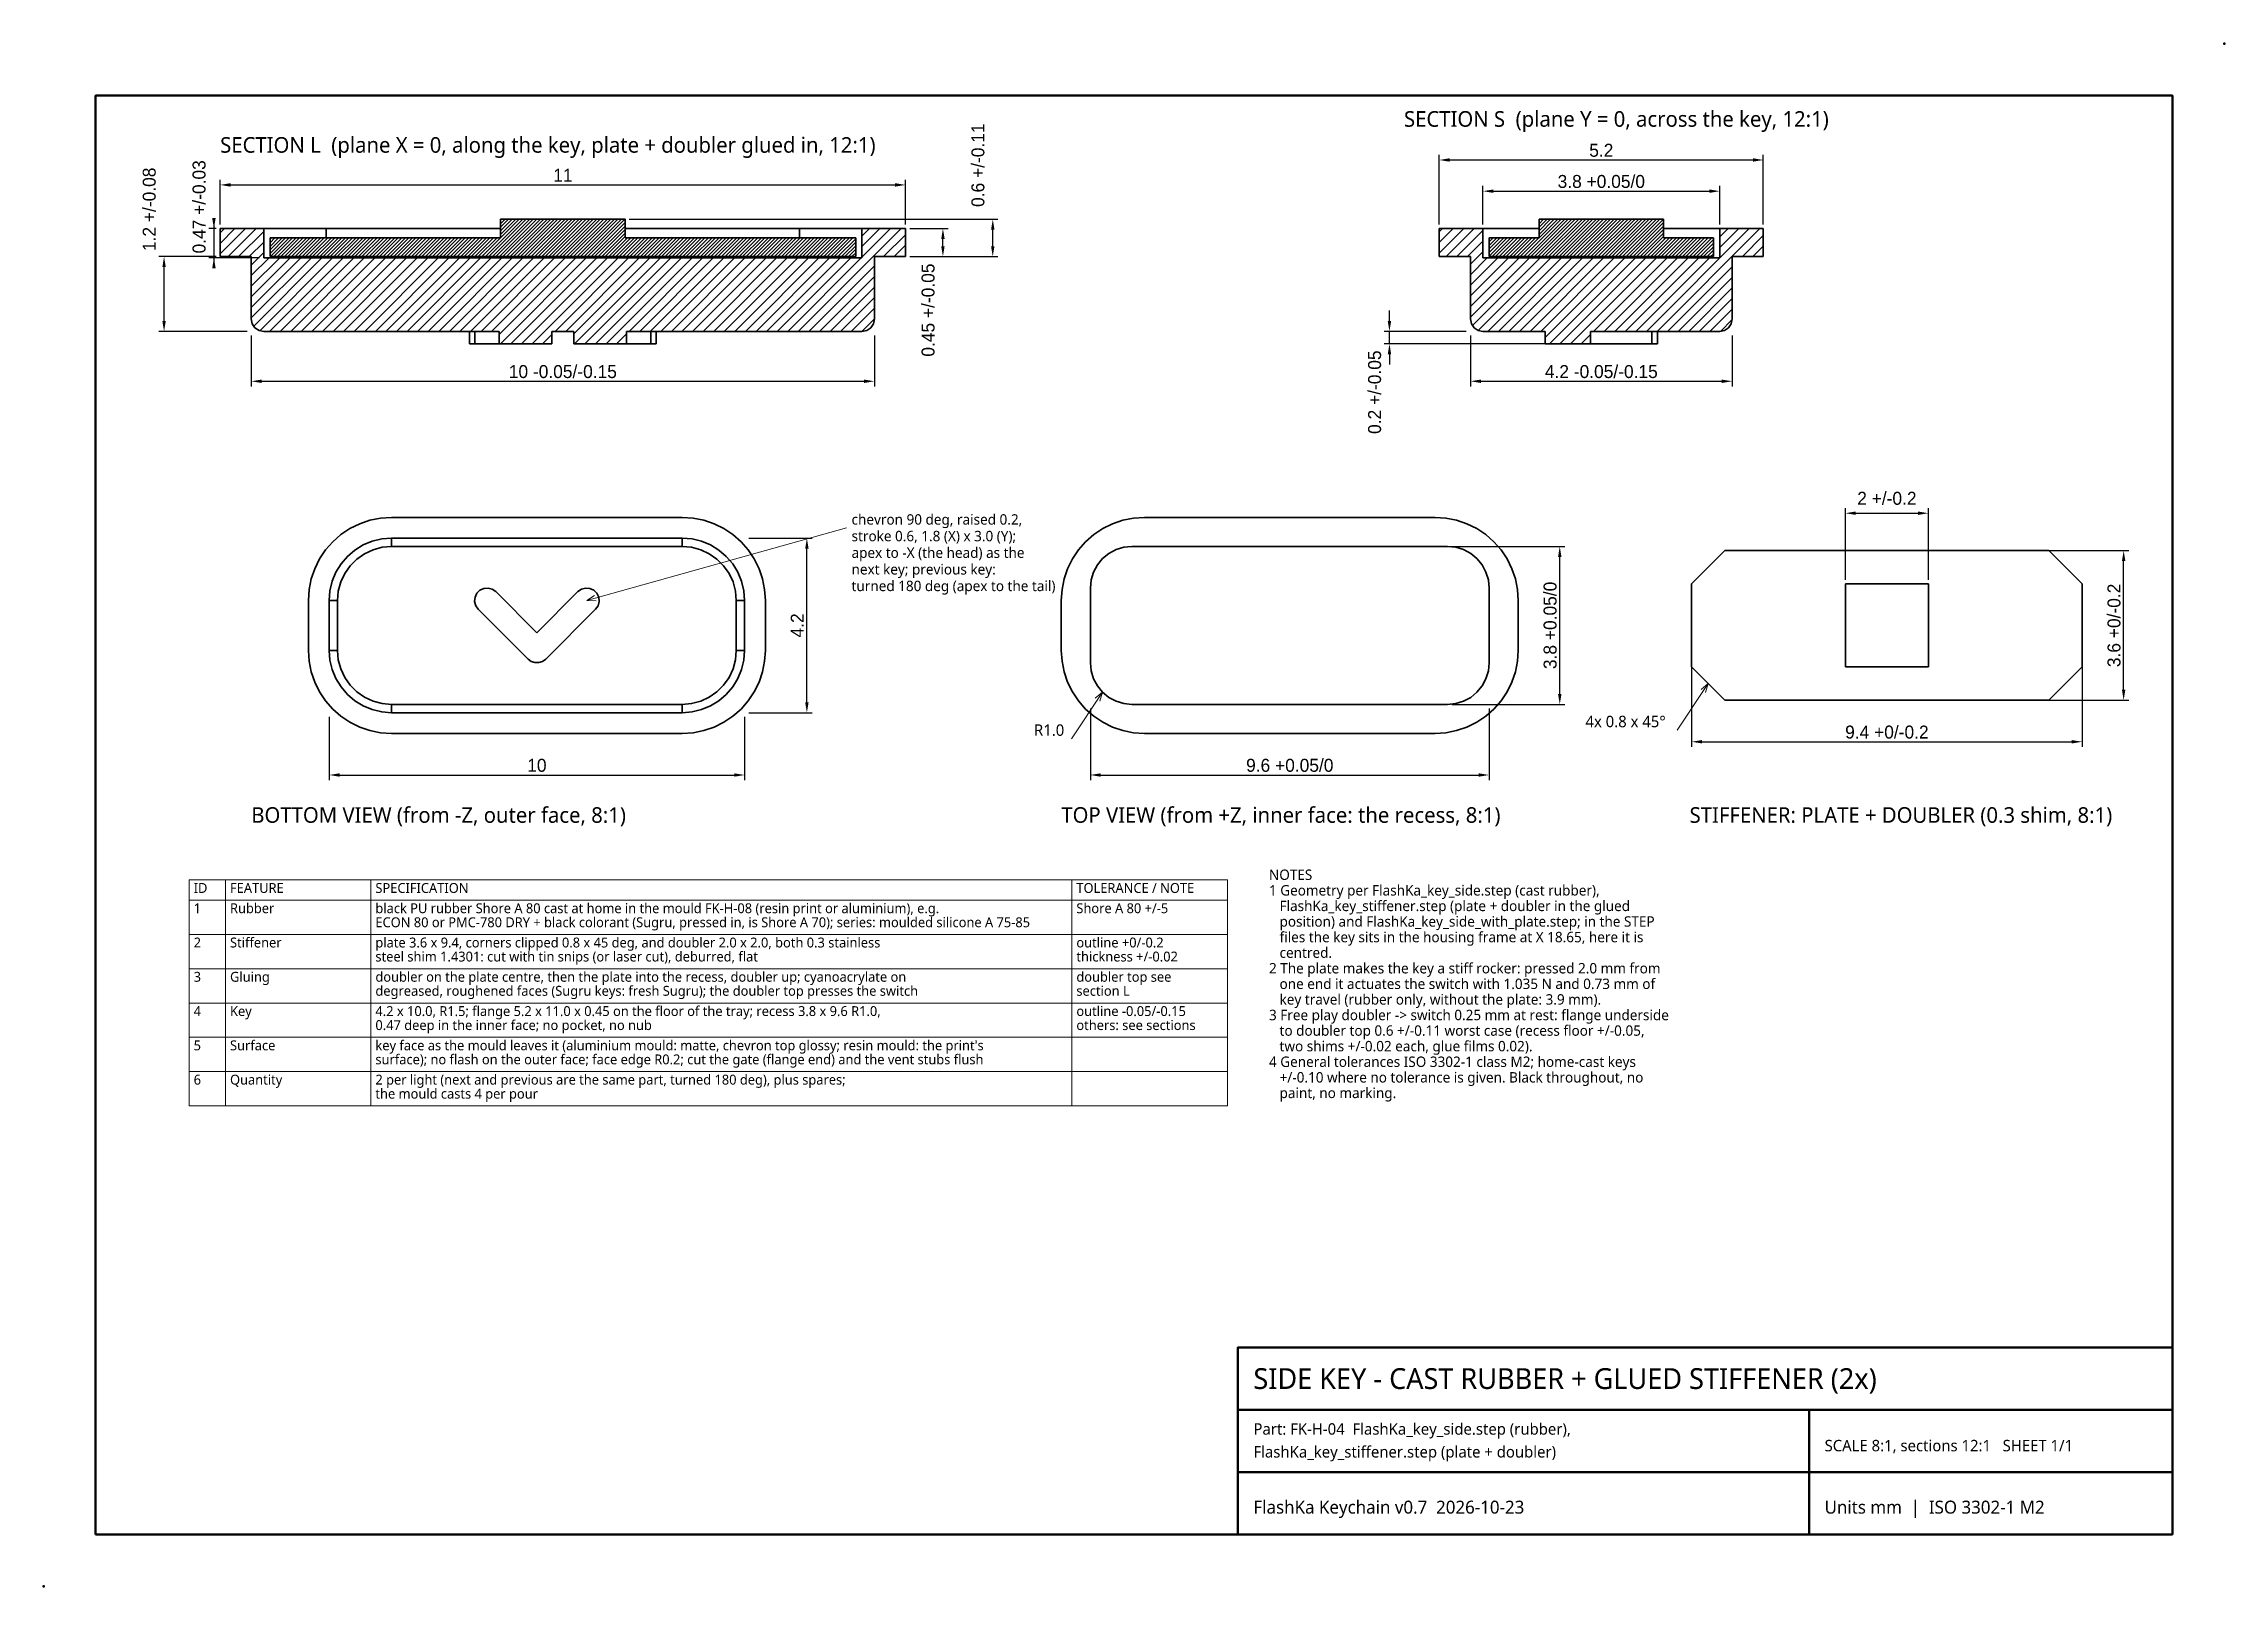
# Model space of a CAD drawing. Header units: millimetres. Extents: x 0 to 420, y 0 to 297.
import ezdxf

# ---------------------------------------------------------------- set-up
doc = ezdxf.new("R2010")
doc.units = ezdxf.units.MM
for name, color, linetype, lineweight in [('BORDER', 7, 'Continuous', 50), ('DIM', 5, 'Continuous', 13), ('HATCH', 8, 'Continuous', 9), ('TABLE', 7, 'Continuous', 18), ('TEXT', 7, 'Continuous', 18), ('VISIBLE', 7, 'Continuous', 35)]:
    doc.layers.add(name, color=color, linetype=linetype, lineweight=lineweight)
doc.styles.add('OpenSans', font='OpenSans-Regular.ttf')
doc.dimstyles.new('FK12', dxfattribs={"dimtxt": 2.5, "dimasz": 2, "dimexe": 1, "dimexo": 0.8, "dimgap": 0.6, "dimtad": 1, "dimdec": 3, "dimlfac": 0.083333, "dimdsep": 46, "dimcen": 2.5, "dimclrd": 5, "dimclre": 5, "dimclrt": 7, "dimazin": 3, "dimtfac": 1, "dimtmove": 0, "dimatfit": 3})
doc.dimstyles.new('FK8', dxfattribs={"dimtxt": 2.5, "dimasz": 2, "dimexe": 1, "dimexo": 0.8, "dimgap": 0.6, "dimtad": 1, "dimdec": 3, "dimlfac": 0.125, "dimdsep": 46, "dimcen": 2.5, "dimclrd": 5, "dimclre": 5, "dimclrt": 7, "dimazin": 3, "dimtfac": 1, "dimtmove": 0, "dimatfit": 3})

msp = doc.modelspace()

# ---------------------------------------------------------------- linework, layer by layer
at = {"layer": 'BORDER'}
for p, q in [((230, 34), (410, 34)), ((340, 10), (340, 34)), ((230, 22), (410, 22))]:
    msp.add_line(p, q, dxfattribs=at)
for points in [[(10, 10), (410, 10), (410, 287), (10, 287)], [(230, 10), (410, 10), (410, 46), (230, 46)]]:
    msp.add_lwpolyline(points, close=True, dxfattribs=at)
for p in [(420, 297), (0, 0)]:
    msp.add_point(p, dxfattribs=at)
at = {"layer": 'DIM'}
for p, q in [((104.6, 189.8), (154.6, 203.8)), ((104.6, 189.8), (106.1125, 190.7759)), ((104.6, 189.8), (106.3993, 189.7514)), ((320.6, 173.8), (314.6, 164.8)), ((320.6, 173.8), (319.2035, 172.6643)), ((320.6, 173.8), (320.0887, 172.0741)), ((203.9431, 172.1431), (197.9431, 163.1431)), ((203.9431, 172.1431), (202.5467, 171.0074)), ((203.9431, 172.1431), (203.4319, 170.4173))]:
    msp.add_line(p, q, dxfattribs=at)
at = {"layer": 'HATCH'}
for p, q in [((34, 256.5134), (38.8866, 261.4)), ((34, 258.5499), (36.8501, 261.4)), ((34, 260.5863), (34.8137, 261.4)), ((35.5231, 256), (40.9231, 261.4)), ((37.5595, 256), (42.4, 260.8405)), ((85.0771, 256), (92.2771, 263.2)), ((85.7559, 256), (92.9559, 263.2)), ((86.4348, 256), (93.6348, 263.2)), ((87.1136, 256), (94.3136, 263.2)), ((87.7924, 256), (94.9924, 263.2)), ((88, 259.6017), (91.5983, 263.2)), ((88, 260.2805), (90.9195, 263.2)), ((88, 260.9594), (90.2406, 263.2)), ((88, 261.6382), (89.5618, 263.2)), ((88, 262.317), (88.883, 263.2)), ((88, 262.9958), (88.2042, 263.2)), ((88.4712, 256), (95.6712, 263.2)), ((89.15, 256), (96.35, 263.2)), ((89.8289, 256), (97.0289, 263.2)), ((90.5077, 256), (97.7077, 263.2)), ((91.1865, 256), (98.3865, 263.2)), ((91.8653, 256), (99.0653, 263.2)), ((92.5442, 256), (99.7442, 263.2)), ((93.223, 256), (100.423, 263.2)), ((93.9018, 256), (101.1018, 263.2)), ((94.5806, 256), (101.7806, 263.2)), ((95.2594, 256), (102.4594, 263.2)), ((95.9383, 256), (103.1383, 263.2)), ((96.6171, 256), (103.8171, 263.2)), ((97.2959, 256), (104.4959, 263.2)), ((97.9747, 256), (105.1747, 263.2)), ((98.6536, 256), (105.8536, 263.2)), ((99.3324, 256), (106.5324, 263.2)), ((100.0112, 256), (107.2112, 263.2)), ((100.69, 256), (107.89, 263.2)), ((101.3688, 256), (108.5688, 263.2)), ((102.0477, 256), (109.2477, 263.2)), ((102.7265, 256), (109.9265, 263.2)), ((103.4053, 256), (110.6053, 263.2)), ((104.0841, 256), (111.2841, 263.2)), ((104.763, 256), (111.963, 263.2)), ((105.4418, 256), (112, 262.5582)), ((106.1206, 256), (112, 261.8794)), ((106.7994, 256), (112, 261.2006)), ((107.4782, 256), (112, 260.5218)), ((145.3476, 241.6), (165.1476, 261.4)), ((157.6, 255.8889), (163.1111, 261.4)), ((157.6, 257.9254), (161.0746, 261.4)), ((157.6, 259.9618), (159.0382, 261.4)), ((268.8, 256.6935), (273.5065, 261.4)), ((268.8, 258.7299), (271.4701, 261.4)), ((268.8, 260.7664), (269.4336, 261.4)), ((270.143, 256), (275.543, 261.4)), ((272.1795, 256), (277.2, 261.0205)), ((285.0771, 256), (292.2771, 263.2)), ((285.7559, 256), (292.9559, 263.2)), ((286.4348, 256), (293.6348, 263.2)), ((287.1136, 256), (294.3136, 263.2)), ((287.7924, 256), (294.9924, 263.2)), ((288, 259.6017), (291.5983, 263.2)), ((288, 260.2805), (290.9195, 263.2)), ((288, 260.9594), (290.2406, 263.2)), ((288, 261.6382), (289.5618, 263.2)), ((288, 262.317), (288.883, 263.2)), ((288, 262.9958), (288.2042, 263.2)), ((288.4712, 256), (295.6712, 263.2)), ((289.15, 256), (296.35, 263.2)), ((289.8289, 256), (297.0289, 263.2)), ((290.5077, 256), (297.7077, 263.2)), ((291.1865, 256), (298.3865, 263.2)), ((291.8653, 256), (299.0653, 263.2)), ((292.5442, 256), (299.7442, 263.2)), ((293.223, 256), (300.423, 263.2)), ((293.9018, 256), (301.1018, 263.2)), ((294.5806, 256), (301.7806, 263.2)), ((295.2594, 256), (302.4594, 263.2)), ((295.9383, 256), (303.1383, 263.2)), ((296.6171, 256), (303.8171, 263.2)), ((297.2959, 256), (304.4959, 263.2)), ((297.9747, 256), (305.1747, 263.2)), ((298.6536, 256), (305.8536, 263.2)), ((299.3324, 256), (306.5324, 263.2)), ((300.0112, 256), (307.2112, 263.2)), ((300.69, 256), (307.89, 263.2)), ((301.3688, 256), (308.5688, 263.2)), ((302.0477, 256), (309.2477, 263.2)), ((302.7265, 256), (309.9265, 263.2)), ((303.4053, 256), (310.6053, 263.2)), ((304.0841, 256), (311.2841, 263.2)), ((304.763, 256), (311.963, 263.2)), ((305.4418, 256), (312, 262.5582)), ((306.1206, 256), (312, 261.8794)), ((306.7994, 256), (312, 261.2006)), ((307.4782, 256), (312, 260.5218)), ((308.6912, 241.6), (328.4912, 261.4)), ((310.7276, 241.6), (330.5276, 261.4)), ((322.8, 257.7453), (326.4547, 261.4)), ((322.8, 259.7818), (324.4182, 261.4)), ((39.596, 256), (42.4, 258.804)), ((40, 254.3675), (42.4, 256.7675)), ((43.6, 256.6099), (46.5901, 259.6)), ((43.6, 257.2887), (45.9113, 259.6)), ((43.6, 257.9675), (45.2325, 259.6)), ((43.6, 258.6464), (44.5536, 259.6)), ((43.6, 259.3252), (43.8748, 259.6)), ((43.6689, 256), (47.2689, 259.6)), ((44.3478, 256), (47.9478, 259.6)), ((45.0266, 256), (48.6266, 259.6)), ((45.7054, 256), (49.3054, 259.6)), ((46.3842, 256), (49.9842, 259.6)), ((47.063, 256), (50.663, 259.6)), ((47.7419, 256), (51.3419, 259.6)), ((48.4207, 256), (52.0207, 259.6)), ((49.0995, 256), (52.6995, 259.6)), ((49.7783, 256), (53.3783, 259.6)), ((50.4572, 256), (54.0572, 259.6)), ((51.136, 256), (54.736, 259.6)), ((51.8148, 256), (55.4148, 259.6)), ((52.4936, 256), (56.0936, 259.6)), ((53.1724, 256), (56.7724, 259.6)), ((53.8513, 256), (57.4513, 259.6)), ((54.5301, 256), (58.1301, 259.6)), ((55.2089, 256), (58.8089, 259.6)), ((55.8877, 256), (59.4877, 259.6)), ((56.5666, 256), (60.1666, 259.6)), ((57.2454, 256), (60.8454, 259.6)), ((57.9242, 256), (61.5242, 259.6)), ((58.603, 256), (62.203, 259.6)), ((59.2819, 256), (62.8819, 259.6)), ((59.9607, 256), (63.5607, 259.6)), ((60.6395, 256), (64.2395, 259.6)), ((61.3183, 256), (64.9183, 259.6)), ((61.9971, 256), (65.5971, 259.6)), ((62.676, 256), (66.276, 259.6)), ((63.3548, 256), (66.9548, 259.6)), ((64.0336, 256), (67.6336, 259.6)), ((64.7124, 256), (68.3124, 259.6)), ((65.3913, 256), (68.9913, 259.6)), ((66.0701, 256), (69.6701, 259.6)), ((66.7489, 256), (70.3489, 259.6)), ((67.4277, 256), (71.0277, 259.6)), ((68.1065, 256), (71.7065, 259.6)), ((68.7854, 256), (72.3854, 259.6)), ((69.4642, 256), (73.0642, 259.6)), ((70.143, 256), (73.743, 259.6)), ((70.8218, 256), (74.4218, 259.6)), ((71.5007, 256), (75.1007, 259.6)), ((72.1795, 256), (75.7795, 259.6)), ((72.8583, 256), (76.4583, 259.6)), ((73.5371, 256), (77.1371, 259.6)), ((74.2159, 256), (77.8159, 259.6)), ((74.8948, 256), (78.4948, 259.6)), ((75.5736, 256), (79.1736, 259.6)), ((76.2524, 256), (79.8524, 259.6)), ((76.9312, 256), (80.5312, 259.6)), ((77.6101, 256), (81.2101, 259.6)), ((78.2889, 256), (81.8889, 259.6)), ((78.9677, 256), (82.5677, 259.6)), ((79.6465, 256), (83.2465, 259.6)), ((80.3253, 256), (83.9253, 259.6)), ((81.0042, 256), (84.6042, 259.6)), ((81.683, 256), (85.283, 259.6)), ((82.3618, 256), (85.9618, 259.6)), ((83.0406, 256), (86.6406, 259.6)), ((83.7195, 256), (87.3195, 259.6)), ((84.3983, 256), (87.9983, 259.6)), ((108.1571, 256), (112, 259.8429)), ((108.8359, 256), (112.4359, 259.6)), ((109.5147, 256), (113.1147, 259.6)), ((110.1935, 256), (113.7935, 259.6)), ((110.8724, 256), (114.4724, 259.6)), ((111.5512, 256), (115.1512, 259.6)), ((112.23, 256), (115.83, 259.6)), ((112.9088, 256), (116.5088, 259.6)), ((113.5877, 256), (117.1877, 259.6)), ((114.2665, 256), (117.8665, 259.6)), ((114.9453, 256), (118.5453, 259.6)), ((115.6241, 256), (119.2241, 259.6)), ((116.3029, 256), (119.9029, 259.6)), ((116.9818, 256), (120.5818, 259.6)), ((117.6606, 256), (121.2606, 259.6)), ((118.3394, 256), (121.9394, 259.6)), ((119.0182, 256), (122.6182, 259.6)), ((119.6971, 256), (123.2971, 259.6)), ((120.3759, 256), (123.9759, 259.6)), ((121.0547, 256), (124.6547, 259.6)), ((121.7335, 256), (125.3335, 259.6)), ((122.4123, 256), (126.0123, 259.6)), ((123.0912, 256), (126.6912, 259.6)), ((123.77, 256), (127.37, 259.6)), ((124.4488, 256), (128.0488, 259.6)), ((125.1276, 256), (128.7276, 259.6)), ((125.8065, 256), (129.4065, 259.6)), ((126.4853, 256), (130.0853, 259.6)), ((127.1641, 256), (130.7641, 259.6)), ((127.8429, 256), (131.4429, 259.6)), ((128.5217, 256), (132.1217, 259.6)), ((129.2006, 256), (132.8006, 259.6)), ((129.8794, 256), (133.4794, 259.6)), ((130.5582, 256), (134.1582, 259.6)), ((131.237, 256), (134.837, 259.6)), ((131.9159, 256), (135.5159, 259.6)), ((132.5947, 256), (136.1947, 259.6)), ((133.2735, 256), (136.8735, 259.6)), ((133.9523, 256), (137.5523, 259.6)), ((134.6311, 256), (138.2311, 259.6)), ((135.31, 256), (138.91, 259.6)), ((135.9888, 256), (139.5888, 259.6)), ((136.6676, 256), (140.2676, 259.6)), ((137.3464, 256), (140.9464, 259.6)), ((138.0253, 256), (141.6253, 259.6)), ((138.7041, 256), (142.3041, 259.6)), ((139.3829, 256), (142.9829, 259.6)), ((140.0617, 256), (143.6617, 259.6)), ((140.7406, 256), (144.3406, 259.6)), ((141.4194, 256), (145.0194, 259.6)), ((142.0982, 256), (145.6982, 259.6)), ((142.777, 256), (146.377, 259.6)), ((143.4558, 256), (147.0558, 259.6)), ((144.1347, 256), (147.7347, 259.6)), ((144.8135, 256), (148.4135, 259.6)), ((145.4923, 256), (149.0923, 259.6)), ((146.1711, 256), (149.7711, 259.6)), ((146.85, 256), (150.45, 259.6)), ((147.5288, 256), (151.1288, 259.6)), ((148.2076, 256), (151.8076, 259.6)), ((148.8864, 256), (152.4864, 259.6)), ((149.5652, 256), (153.1652, 259.6)), ((150.2441, 256), (153.8441, 259.6)), ((150.9229, 256), (154.5229, 259.6)), ((151.6017, 256), (155.2017, 259.6)), ((152.2805, 256), (155.8805, 259.6)), ((152.9594, 256), (156.4, 259.4406)), ((153.6382, 256), (156.4, 258.7618)), ((154.317, 256), (156.4, 258.083)), ((154.9958, 256), (156.4, 257.4042)), ((155.6746, 256), (156.4, 256.7254)), ((161.7841, 256), (166, 260.2159)), ((163.8205, 256), (166, 258.1795)), ((274.2159, 256), (277.2, 258.9841)), ((274.8, 254.5476), (277.2, 256.9476)), ((278.4, 256.1111), (281.8889, 259.6)), ((278.4, 256.7899), (281.2101, 259.6)), ((278.4, 257.4688), (280.5312, 259.6)), ((278.4, 258.1476), (279.8524, 259.6)), ((278.4, 258.8264), (279.1736, 259.6)), ((278.4, 259.5052), (278.4948, 259.6)), ((278.9677, 256), (282.5677, 259.6)), ((279.6465, 256), (283.2465, 259.6)), ((280.3253, 256), (283.9253, 259.6)), ((281.0042, 256), (284.6042, 259.6)), ((281.683, 256), (285.283, 259.6)), ((282.3618, 256), (285.9618, 259.6)), ((283.0406, 256), (286.6406, 259.6)), ((283.7195, 256), (287.3195, 259.6)), ((284.3983, 256), (287.9983, 259.6)), ((308.1571, 256), (312, 259.8429)), ((308.8359, 256), (312.4359, 259.6)), ((309.5147, 256), (313.1147, 259.6)), ((310.1935, 256), (313.7935, 259.6)), ((310.8724, 256), (314.4724, 259.6)), ((311.5512, 256), (315.1512, 259.6)), ((312.23, 256), (315.83, 259.6)), ((312.9088, 256), (316.5088, 259.6)), ((313.5877, 256), (317.1877, 259.6)), ((314.2665, 256), (317.8665, 259.6)), ((314.9453, 256), (318.5453, 259.6)), ((315.6241, 256), (319.2241, 259.6)), ((316.3029, 256), (319.9029, 259.6)), ((316.9818, 256), (320.5818, 259.6)), ((317.6606, 256), (321.2606, 259.6)), ((318.3394, 256), (321.6, 259.2606)), ((319.0182, 256), (321.6, 258.5818)), ((319.6971, 256), (321.6, 257.9029)), ((320.3759, 256), (321.6, 257.2241)), ((321.0547, 256), (321.6, 256.5453)), ((327.1641, 256), (331.2, 260.0359)), ((329.2006, 256), (331.2, 257.9994)), ((40, 244.1852), (51.5748, 255.76)), ((40, 246.2217), (49.5383, 255.76)), ((40, 248.2581), (47.5019, 255.76)), ((40, 250.2946), (45.4654, 255.76)), ((40, 252.3311), (43.4289, 255.76)), ((40.4864, 242.6351), (53.6113, 255.76)), ((41.6805, 241.7928), (55.6477, 255.76)), ((43.5242, 241.6), (57.6842, 255.76)), ((45.5607, 241.6), (59.7207, 255.76)), ((47.5971, 241.6), (61.7571, 255.76)), ((49.6336, 241.6), (63.7936, 255.76)), ((51.6701, 241.6), (65.8301, 255.76)), ((53.7065, 241.6), (67.8665, 255.76)), ((55.743, 241.6), (69.903, 255.76)), ((57.7795, 241.6), (71.9395, 255.76)), ((59.8159, 241.6), (73.9759, 255.76)), ((61.8524, 241.6), (76.0124, 255.76)), ((63.8889, 241.6), (78.0489, 255.76)), ((65.9253, 241.6), (80.0853, 255.76)), ((67.9618, 241.6), (82.1218, 255.76)), ((69.9983, 241.6), (84.1583, 255.76)), ((72.0348, 241.6), (86.1948, 255.76)), ((74.0712, 241.6), (88.2312, 255.76)), ((76.1077, 241.6), (90.2677, 255.76)), ((78.1442, 241.6), (92.3042, 255.76)), ((80.1806, 241.6), (94.3406, 255.76)), ((82.2171, 241.6), (96.3771, 255.76)), ((84.2536, 241.6), (98.4136, 255.76)), ((86.29, 241.6), (100.45, 255.76)), ((87.7088, 240.9823), (102.4865, 255.76)), ((87.963, 239.2), (104.523, 255.76)), ((89.9994, 239.2), (106.5594, 255.76)), ((92.0359, 239.2), (108.5959, 255.76)), ((94.0724, 239.2), (110.6324, 255.76)), ((98.5088, 241.6), (112.6688, 255.76)), ((100.5453, 241.6), (114.7053, 255.76)), ((102.1088, 241.1271), (116.7418, 255.76)), ((102.2182, 239.2), (118.7782, 255.76)), ((104.2547, 239.2), (120.8147, 255.76)), ((106.2912, 239.2), (122.8512, 255.76)), ((108.3276, 239.2), (124.8876, 255.76)), ((112.7641, 241.6), (126.9241, 255.76)), ((114.8006, 241.6), (128.9606, 255.76)), ((116.837, 241.6), (130.997, 255.76)), ((118.8735, 241.6), (133.0335, 255.76)), ((120.91, 241.6), (135.07, 255.76)), ((122.9464, 241.6), (137.1064, 255.76)), ((124.9829, 241.6), (139.1429, 255.76)), ((127.0194, 241.6), (141.1794, 255.76)), ((129.0558, 241.6), (143.2158, 255.76)), ((131.0923, 241.6), (145.2523, 255.76)), ((133.1288, 241.6), (147.2888, 255.76)), ((135.1652, 241.6), (149.3252, 255.76)), ((137.2017, 241.6), (151.3617, 255.76)), ((139.2382, 241.6), (153.3982, 255.76)), ((141.2746, 241.6), (155.4346, 255.76)), ((143.3111, 241.6), (157.4711, 255.76)), ((147.3841, 241.6), (160, 254.2159)), ((149.4205, 241.6), (160, 252.1795)), ((156.3535, 256), (156.4, 256.0465)), ((165.857, 256), (166, 256.143)), ((274.8, 244.3652), (286.1948, 255.76)), ((274.8, 246.4017), (284.1583, 255.76)), ((274.8, 248.4382), (282.1218, 255.76)), ((274.8, 250.4747), (280.0853, 255.76)), ((274.8, 252.5111), (278.0489, 255.76)), ((275.1964, 242.7252), (288.2312, 255.76)), ((276.3385, 241.8308), (290.2677, 255.76)), ((278.1442, 241.6), (292.3042, 255.76)), ((280.1806, 241.6), (294.3406, 255.76)), ((282.2171, 241.6), (296.3771, 255.76)), ((284.2536, 241.6), (298.4136, 255.76)), ((286.29, 241.6), (300.45, 255.76)), ((288.3265, 241.6), (302.4865, 255.76)), ((289.2, 240.437), (304.523, 255.76)), ((289.9994, 239.2), (306.5594, 255.76)), ((292.0359, 239.2), (308.5959, 255.76)), ((294.0724, 239.2), (310.6324, 255.76)), ((298.5088, 241.6), (312.6688, 255.76)), ((300.5453, 241.6), (314.7053, 255.76)), ((302.5818, 241.6), (316.7418, 255.76)), ((304.6182, 241.6), (318.7782, 255.76)), ((306.6547, 241.6), (320.8147, 255.76)), ((312.7641, 241.6), (325.2, 254.0359)), ((151.457, 241.6), (160, 250.143)), ((153.4935, 241.6), (160, 248.1065)), ((314.8006, 241.6), (325.2, 251.9994)), ((316.837, 241.6), (325.2, 249.963)), ((318.8735, 241.6), (325.2, 247.9265)), ((155.5299, 241.6), (160, 246.0701)), ((157.5664, 241.6), (160, 244.0336)), ((320.91, 241.6), (325.2, 245.89)), ((323, 241.6536), (325.1464, 243.8)), ((96.1088, 239.2), (97.8912, 240.9823)), ((110.3641, 239.2), (112.2912, 241.1271)), ((296.1088, 239.2), (297.8912, 240.9823))]:
    msp.add_line(p, q, dxfattribs=at)
at = {"layer": 'TABLE'}
for p, q in [((28, 136), (228, 136)), ((28, 136), (28, 92.5)), ((35, 136), (35, 92.5)), ((63, 136), (63, 92.5)), ((198, 136), (198, 92.5)), ((228, 136), (228, 92.5)), ((28, 132.1), (228, 132.1)), ((28, 125.5), (228, 125.5)), ((28, 118.9), (228, 118.9)), ((28, 112.3), (228, 112.3)), ((28, 105.7), (228, 105.7)), ((28, 99.1), (228, 99.1)), ((28, 92.5), (228, 92.5))]:
    msp.add_line(p, q, dxfattribs=at)
at = {"layer": 'VISIBLE'}
for points in [[(42.4, 261.4), (34, 261.4)], [(34, 261.4), (34, 256)], [(42.4, 261.4), (42.4, 255.76)], [(54.4, 261.4), (53.0564, 261.4), (51.7297, 261.4), (50.4367, 261.4), (49.1934, 261.4), (48.0156, 261.4), (46.9181, 261.4), (45.9147, 261.4), (45.018, 261.4), (44.2393, 261.4), (43.5884, 261.4), (43.0734, 261.4), (42.7009, 261.4), (42.4755, 261.4), (42.4, 261.4)], [(88, 261.4), (54.4, 261.4)], [(54.4, 259.6), (54.4, 261.4)], [(112, 263.2), (88, 263.2)], [(88, 263.2), (88, 259.6)], [(112, 263.2), (88, 263.2)], [(88, 263.2), (88, 259.6)], [(112, 263.2), (112, 259.6)], [(112, 263.2), (112, 259.6)], [(145.6, 261.4), (112, 261.4)], [(157.6, 261.4), (157.5245, 261.4), (157.2991, 261.4), (156.9266, 261.4), (156.4116, 261.4), (155.7607, 261.4), (154.982, 261.4), (154.0853, 261.4), (153.0819, 261.4), (151.9844, 261.4), (150.8066, 261.4), (149.5633, 261.4), (148.2703, 261.4), (146.9436, 261.4), (145.6, 261.4)], [(145.6, 259.6), (145.6, 261.4)], [(166, 261.4), (157.6, 261.4)], [(157.6, 261.4), (157.6, 255.76)], [(166, 261.4), (166, 256)], [(277.2, 261.4), (268.8, 261.4)], [(268.8, 256), (268.8, 261.4)], [(277.2, 255.76), (277.2, 261.4)], [(288, 261.4), (286.7547, 261.4), (285.5364, 261.4), (284.3584, 261.4), (283.2338, 261.4), (282.175, 261.4), (281.1937, 261.4), (280.3006, 261.4), (279.5056, 261.4), (278.8175, 261.4), (278.2438, 261.4), (277.7909, 261.4), (277.4639, 261.4), (277.2661, 261.4), (277.2, 261.4)], [(312, 263.2), (288, 263.2)], [(288, 259.6), (288, 263.2)], [(312, 263.2), (288, 263.2)], [(288, 259.6), (288, 263.2)], [(312, 259.6), (312, 263.2)], [(312, 259.6), (312, 263.2)], [(322.8, 261.4), (322.7339, 261.4), (322.5361, 261.4), (322.2091, 261.4), (321.7562, 261.4), (321.1825, 261.4), (320.4944, 261.4), (319.6994, 261.4), (318.8063, 261.4), (317.825, 261.4), (316.7662, 261.4), (315.6416, 261.4), (314.4636, 261.4), (313.2453, 261.4), (312, 261.4)], [(331.2, 261.4), (322.8, 261.4)], [(322.8, 255.76), (322.8, 261.4)], [(331.2, 256), (331.2, 261.4)], [(88, 259.6), (43.6, 259.6)], [(43.6, 256), (43.6, 259.6)], [(88, 259.6), (43.6, 259.6)], [(43.6, 256), (43.6, 259.6)], [(156.4, 259.6), (112, 259.6)], [(156.4, 259.6), (112, 259.6)], [(156.4, 259.6), (156.4, 256)], [(156.4, 259.6), (156.4, 256)], [(278.4, 256), (278.4, 259.6)], [(288, 259.6), (278.4, 259.6)], [(278.4, 256), (278.4, 259.6)], [(288, 259.6), (278.4, 259.6)], [(321.6, 259.6), (312, 259.6)], [(321.6, 259.6), (312, 259.6)], [(321.6, 259.6), (321.6, 256)], [(321.6, 259.6), (321.6, 256)], [(40, 256), (34, 256)], [(40, 256), (39.2048, 256), (38.4598, 256), (37.7667, 256), (37.1276, 256), (36.5441, 256), (36.0178, 256), (35.5501, 256), (35.1421, 256), (34.7951, 256), (34.5099, 256), (34.2872, 256), (34.1278, 256), (34.032, 256), (34, 256)], [(40, 256), (40, 244)], [(157.6, 255.76), (42.4, 255.76)], [(156.4, 256), (43.6, 256)], [(156.4, 256), (43.6, 256)], [(54.4, 255.76), (54.4, 256)], [(145.6, 255.76), (145.6, 256)], [(166, 256), (160, 256)], [(160, 256), (160.7952, 256), (161.5402, 256), (162.2333, 256), (162.8724, 256), (163.4559, 256), (163.9822, 256), (164.4499, 256), (164.8579, 256), (165.2049, 256), (165.4901, 256), (165.7128, 256), (165.8722, 256), (165.968, 256), (166, 256)], [(160, 256), (160, 244)], [(274.8, 256), (268.8, 256)], [(268.8, 256), (268.832, 256), (268.9278, 256), (269.0872, 256), (269.3099, 256), (269.5951, 256), (269.9421, 256), (270.3501, 256), (270.8178, 256), (271.3441, 256), (271.9276, 256), (272.5667, 256), (273.2598, 256), (274.0048, 256), (274.8, 256)], [(274.8, 244), (274.8, 256)], [(322.8, 255.76), (277.2, 255.76)], [(321.6, 256), (278.4, 256)], [(321.6, 256), (278.4, 256)], [(289.2, 255.76), (289.2, 256)], [(310.8, 255.76), (310.8, 256)], [(325.2, 244), (325.2, 256)], [(331.2, 256), (325.2, 256)], [(331.2, 256), (331.168, 256), (331.0722, 256), (330.9128, 256), (330.6901, 256), (330.4049, 256), (330.0579, 256), (329.6499, 256), (329.1822, 256), (328.6559, 256), (328.0724, 256), (327.4333, 256), (326.7402, 256), (325.9952, 256), (325.2, 256)], [(42.4, 241.6), (41.4816, 241.7827), (40.7029, 242.3029), (40.1827, 243.0816), (40, 244)], [(157.6, 241.6), (158.5184, 241.7827), (159.2971, 242.3029), (159.8173, 243.0816), (160, 244)], [(277.2, 241.6), (276.2816, 241.7827), (275.5029, 242.3029), (274.9827, 243.0816), (274.8, 244)], [(322.8, 241.6), (323.7184, 241.7827), (324.4971, 242.3029), (325.0173, 243.0816), (325.2, 244)], [(87.7088, 241.6), (42.4, 241.6)], [(58, 241.6), (82, 241.6)], [(82, 241.6), (82, 239.2)], [(83.0544, 239.2), (83.0544, 241.6)], [(87.7088, 241.6), (87.7088, 239.2)], [(97.8912, 241.6), (97.8912, 239.2)], [(102.1088, 241.6), (97.8912, 241.6)], [(97.8912, 241.6), (102.1088, 241.6)], [(102.1088, 239.2), (102.1088, 241.6)], [(112.2912, 239.2), (112.2912, 241.6)], [(157.6, 241.6), (112.2912, 241.6)], [(116.9456, 239.2), (116.9456, 241.6)], [(118, 241.6), (142, 241.6)], [(118, 241.6), (118, 239.2)], [(289.2, 241.6), (277.2, 241.6)], [(277.2, 241.6), (277.2712, 241.6), (277.4841, 241.6), (277.8368, 241.6), (278.326, 241.6), (278.9473, 241.6), (279.695, 241.6), (280.5624, 241.6), (281.5414, 241.6), (282.6231, 241.6), (283.7977, 241.6), (285.0545, 241.6), (286.382, 241.6), (287.768, 241.6), (289.2, 241.6)], [(289.2, 241.6), (289.2, 239.2)], [(297.8912, 239.2), (297.8912, 241.6)], [(322.8, 241.6), (297.8912, 241.6)], [(309.7456, 239.2), (309.7456, 241.6)], [(310.8, 241.6), (310.8, 239.2)], [(83.0544, 239.2), (82.9157, 239.2), (82.7854, 239.2), (82.664, 239.2), (82.5518, 239.2), (82.4492, 239.2), (82.3565, 239.2), (82.274, 239.2), (82.202, 239.2), (82.1407, 239.2), (82.0903, 239.2), (82.0509, 239.2), (82.0226, 239.2), (82.0057, 239.2), (82, 239.2)], [(87.7088, 239.2), (83.0544, 239.2)], [(97.8912, 239.2), (87.7088, 239.2)], [(112.2912, 239.2), (102.1088, 239.2)], [(116.9456, 239.2), (112.2912, 239.2)], [(118, 239.2), (117.9943, 239.2), (117.9774, 239.2), (117.9491, 239.2), (117.9097, 239.2), (117.8593, 239.2), (117.798, 239.2), (117.726, 239.2), (117.6435, 239.2), (117.5508, 239.2), (117.4482, 239.2), (117.336, 239.2), (117.2146, 239.2), (117.0843, 239.2), (116.9456, 239.2)], [(297.8912, 239.2), (289.2, 239.2)], [(297.8912, 239.2), (309.7456, 239.2)], [(310.8, 239.2), (310.7943, 239.2), (310.7774, 239.2), (310.7491, 239.2), (310.7097, 239.2), (310.6593, 239.2), (310.598, 239.2), (310.526, 239.2), (310.4435, 239.2), (310.3508, 239.2), (310.2482, 239.2), (310.136, 239.2), (310.0146, 239.2), (309.8843, 239.2), (309.7456, 239.2)], [(67, 205.8), (64.9116, 205.6631), (62.8589, 205.2548), (60.8771, 204.5821), (59, 203.6564), (57.2598, 202.4937), (55.6863, 201.1137), (54.3063, 199.5402), (53.1436, 197.8), (52.2179, 195.9229), (51.5452, 193.9411), (51.1369, 191.8884), (51, 189.8)], [(67, 205.8), (123, 205.8)], [(123, 205.8), (125.0884, 205.6631), (127.1411, 205.2548), (129.1229, 204.5821), (131, 203.6564), (132.7402, 202.4937), (134.3137, 201.1137), (135.6937, 199.5402), (136.8564, 197.8), (137.7821, 195.9229), (138.4548, 193.9411), (138.8631, 191.8884), (139, 189.8)], [(212, 205.8), (209.9116, 205.6631), (207.8589, 205.2548), (205.8771, 204.5821), (204, 203.6564), (202.2598, 202.4937), (200.6863, 201.1137), (199.3063, 199.5402), (198.1436, 197.8), (197.2179, 195.9229), (196.5452, 193.9411), (196.1369, 191.8884), (196, 189.8)], [(212, 205.8), (268, 205.8)], [(268, 205.8), (270.0884, 205.6631), (272.1411, 205.2548), (274.1229, 204.5821), (276, 203.6564), (277.7402, 202.4937), (279.3137, 201.1137), (280.6937, 199.5402), (281.8564, 197.8), (282.7821, 195.9229), (283.4548, 193.9411), (283.8631, 191.8884), (284, 189.8)], [(67, 201.8), (65.1228, 201.6523), (63.2918, 201.2127), (61.5521, 200.4921), (59.9466, 199.5082), (58.5147, 198.2853), (57.2918, 196.8534), (56.3079, 195.2479), (55.5873, 193.5082), (55.1477, 191.6772), (55, 189.8)], [(67, 201.8), (65.1228, 201.6523), (63.2918, 201.2127), (61.5521, 200.4921), (59.9466, 199.5082), (58.5147, 198.2853), (57.2918, 196.8534), (56.3079, 195.2479), (55.5873, 193.5082), (55.1477, 191.6772), (55, 189.8)], [(123, 201.8), (67, 201.8)], [(67, 201.8), (67, 201.7899), (67, 201.7599), (67, 201.7102), (67, 201.6416), (67, 201.5548), (67, 201.4509), (67, 201.3314), (67, 201.1976), (67, 201.0513), (67, 200.8942), (67, 200.7284), (67, 200.556), (67, 200.3791), (67, 200.2)], [(135, 189.8), (134.8523, 191.6772), (134.4127, 193.5082), (133.6921, 195.2479), (132.7082, 196.8534), (131.4853, 198.2853), (130.0534, 199.5082), (128.4479, 200.4921), (126.7082, 201.2127), (124.8772, 201.6523), (123, 201.8)], [(135, 189.8), (134.8523, 191.6772), (134.4127, 193.5082), (133.6921, 195.2479), (132.7082, 196.8534), (131.4853, 198.2853), (130.0534, 199.5082), (128.4479, 200.4921), (126.7082, 201.2127), (124.8772, 201.6523), (123, 201.8)], [(123, 201.8), (123, 201.7899), (123, 201.7599), (123, 201.7102), (123, 201.6416), (123, 201.5548), (123, 201.4509), (123, 201.3314), (123, 201.1976), (123, 201.0513), (123, 200.8942), (123, 200.7284), (123, 200.556), (123, 200.3791), (123, 200.2)], [(67, 200.2), (65.1941, 200.042), (63.443, 199.5728), (61.8, 198.8067), (60.315, 197.7669), (59.0331, 196.485), (57.9933, 195), (57.2272, 193.357), (56.758, 191.6059), (56.6, 189.8)], [(123, 200.2), (67, 200.2)], [(133.4, 189.8), (133.242, 191.6059), (132.7728, 193.357), (132.0067, 195), (130.9669, 196.485), (129.685, 197.7669), (128.2, 198.8067), (126.557, 199.5728), (124.8059, 200.042), (123, 200.2)], [(209.6, 200.2), (208.0393, 200.0463), (206.5385, 199.591), (205.1554, 198.8518), (203.9431, 197.8569), (202.9482, 196.6446), (202.209, 195.2615), (201.7537, 193.7607), (201.6, 192.2)], [(209.6, 200.2), (270.4, 200.2)], [(278.4, 192.2), (278.2463, 193.7607), (277.791, 195.2615), (277.0518, 196.6446), (276.0569, 197.8569), (274.8446, 198.8518), (273.4615, 199.591), (271.9607, 200.0463), (270.4, 200.2)], [(323.8, 199.4), (317.4, 193)], [(386.2, 199.4), (323.8, 199.4)], [(392.6, 193), (386.2, 199.4)], [(51, 180.2), (51, 189.8)], [(55, 189.8), (55, 180.2)], [(55, 189.8), (55.0101, 189.8), (55.0401, 189.8), (55.0898, 189.8), (55.1584, 189.8), (55.2452, 189.8), (55.3491, 189.8), (55.4686, 189.8), (55.6024, 189.8), (55.7487, 189.8), (55.9058, 189.8), (56.0716, 189.8), (56.244, 189.8), (56.4209, 189.8), (56.6, 189.8)], [(56.6, 189.8), (56.6, 180.2)], [(87.0971, 191.4971), (86.4143, 191.9751), (85.6092, 192.1909), (84.7788, 192.1182), (84.0234, 191.766), (83.434, 191.1766), (83.0818, 190.4212), (83.0091, 189.5908), (83.2249, 188.7857), (83.7029, 188.1029)], [(87.0971, 191.4971), (95, 183.5941)], [(95, 183.5941), (102.9029, 191.4971)], [(106.2971, 188.1029), (106.7751, 188.7857), (106.9909, 189.5908), (106.9182, 190.4212), (106.566, 191.1766), (105.9766, 191.766), (105.2212, 192.1182), (104.3908, 192.1909), (103.5857, 191.9751), (102.9029, 191.4971)], [(133.4, 180.2), (133.4, 189.8)], [(135, 189.8), (134.9899, 189.8), (134.9599, 189.8), (134.9102, 189.8), (134.8416, 189.8), (134.7548, 189.8), (134.6509, 189.8), (134.5314, 189.8), (134.3976, 189.8), (134.2513, 189.8), (134.0942, 189.8), (133.9284, 189.8), (133.756, 189.8), (133.5791, 189.8), (133.4, 189.8)], [(135, 180.2), (135, 189.8)], [(139, 180.2), (139, 189.8)], [(196, 189.8), (196, 180.2)], [(201.6, 177.8), (201.6, 192.2)], [(278.4, 177.8), (278.4, 192.2)], [(284, 189.8), (284, 180.2)], [(317.4, 193), (317.4, 177)], [(347, 193), (363, 193)], [(347, 193), (347, 177)], [(363, 193), (363, 177)], [(392.6, 177), (392.6, 193)], [(83.7029, 188.1029), (93.3029, 178.5029)], [(96.6971, 178.5029), (106.2971, 188.1029)], [(67, 164.2), (64.9116, 164.3369), (62.8589, 164.7452), (60.8771, 165.4179), (59, 166.3436), (57.2598, 167.5063), (55.6863, 168.8863), (54.3063, 170.4598), (53.1436, 172.2), (52.2179, 174.0771), (51.5452, 176.0589), (51.1369, 178.1116), (51, 180.2)], [(55, 180.2), (55.1477, 178.3228), (55.5873, 176.4918), (56.3079, 174.7521), (57.2918, 173.1466), (58.5147, 171.7147), (59.9466, 170.4918), (61.5521, 169.5079), (63.2918, 168.7873), (65.1228, 168.3477), (67, 168.2)], [(55, 180.2), (55.1477, 178.3228), (55.5873, 176.4918), (56.3079, 174.7521), (57.2918, 173.1466), (58.5147, 171.7147), (59.9466, 170.4918), (61.5521, 169.5079), (63.2918, 168.7873), (65.1228, 168.3477), (67, 168.2)], [(55, 180.2), (55.0101, 180.2), (55.0401, 180.2), (55.0898, 180.2), (55.1584, 180.2), (55.2452, 180.2), (55.3491, 180.2), (55.4686, 180.2), (55.6024, 180.2), (55.7487, 180.2), (55.9058, 180.2), (56.0716, 180.2), (56.244, 180.2), (56.4209, 180.2), (56.6, 180.2)], [(56.6, 180.2), (56.758, 178.3941), (57.2272, 176.643), (57.9933, 175), (59.0331, 173.515), (60.315, 172.2331), (61.8, 171.1933), (63.443, 170.4272), (65.1941, 169.958), (67, 169.8)], [(93.3029, 178.5029), (93.9104, 178.0616), (94.6246, 177.8295), (95.3754, 177.8295), (96.0896, 178.0616), (96.6971, 178.5029)], [(123, 164.2), (125.0884, 164.3369), (127.1411, 164.7452), (129.1229, 165.4179), (131, 166.3436), (132.7402, 167.5063), (134.3137, 168.8863), (135.6937, 170.4598), (136.8564, 172.2), (137.7821, 174.0771), (138.4548, 176.0589), (138.8631, 178.1116), (139, 180.2)], [(123, 168.2), (124.8772, 168.3477), (126.7082, 168.7873), (128.4479, 169.5079), (130.0534, 170.4918), (131.4853, 171.7147), (132.7082, 173.1466), (133.6921, 174.7521), (134.4127, 176.4918), (134.8523, 178.3228), (135, 180.2)], [(123, 168.2), (124.8772, 168.3477), (126.7082, 168.7873), (128.4479, 169.5079), (130.0534, 170.4918), (131.4853, 171.7147), (132.7082, 173.1466), (133.6921, 174.7521), (134.4127, 176.4918), (134.8523, 178.3228), (135, 180.2)], [(123, 169.8), (124.8059, 169.958), (126.557, 170.4272), (128.2, 171.1933), (129.685, 172.2331), (130.9669, 173.515), (132.0067, 175), (132.7728, 176.643), (133.242, 178.3941), (133.4, 180.2)], [(135, 180.2), (134.9899, 180.2), (134.9599, 180.2), (134.9102, 180.2), (134.8416, 180.2), (134.7548, 180.2), (134.6509, 180.2), (134.5314, 180.2), (134.3976, 180.2), (134.2513, 180.2), (134.0942, 180.2), (133.9284, 180.2), (133.756, 180.2), (133.5791, 180.2), (133.4, 180.2)], [(212, 164.2), (209.9116, 164.3369), (207.8589, 164.7452), (205.8771, 165.4179), (204, 166.3436), (202.2598, 167.5063), (200.6863, 168.8863), (199.3063, 170.4598), (198.1436, 172.2), (197.2179, 174.0771), (196.5452, 176.0589), (196.1369, 178.1116), (196, 180.2)], [(201.6, 177.8), (201.7537, 176.2393), (202.209, 174.7385), (202.9482, 173.3554), (203.9431, 172.1431), (205.1554, 171.1482), (206.5385, 170.409), (208.0393, 169.9537), (209.6, 169.8)], [(268, 164.2), (270.0884, 164.3369), (272.1411, 164.7452), (274.1229, 165.4179), (276, 166.3436), (277.7402, 167.5063), (279.3137, 168.8863), (280.6937, 170.4598), (281.8564, 172.2), (282.7821, 174.0771), (283.4548, 176.0589), (283.8631, 178.1116), (284, 180.2)], [(270.4, 169.8), (271.9607, 169.9537), (273.4615, 170.409), (274.8446, 171.1482), (276.0569, 172.1431), (277.0518, 173.3554), (277.791, 174.7385), (278.2463, 176.2393), (278.4, 177.8)], [(317.4, 177), (323.8, 170.6)], [(347, 177), (363, 177)], [(386.2, 170.6), (392.6, 177)], [(67, 168.2), (67, 168.2101), (67, 168.2401), (67, 168.2898), (67, 168.3584), (67, 168.4452), (67, 168.5491), (67, 168.6686), (67, 168.8024), (67, 168.9487), (67, 169.1058), (67, 169.2716), (67, 169.444), (67, 169.6209), (67, 169.8)], [(67, 169.8), (123, 169.8)], [(67, 168.2), (123, 168.2)], [(123, 168.2), (123, 168.2101), (123, 168.2401), (123, 168.2898), (123, 168.3584), (123, 168.4452), (123, 168.5491), (123, 168.6686), (123, 168.8024), (123, 168.9487), (123, 169.1058), (123, 169.2716), (123, 169.444), (123, 169.6209), (123, 169.8)], [(209.6, 169.8), (270.4, 169.8)], [(323.8, 170.6), (386.2, 170.6)], [(67, 164.2), (123, 164.2)], [(212, 164.2), (268, 164.2)]]:
    msp.add_lwpolyline(points, dxfattribs=at)

# ---------------------------------------------------------------- texts
at = {"layer": 'TEXT', "style": 'OpenSans'}
for s, height, p in [('SECTION S  (plane Y = 0, across the key, 12:1)', 3, (262, 281)), ('SECTION L  (plane X = 0, along the key, plate + doubler glued in, 12:1)', 3, (34, 276)), ('chevron 90 deg, raised 0.2,', 2, (155.6, 204.4)), ('stroke 0.6, 1.8 (X) x 3.0 (Y);', 2, (155.6, 201.2)), ('apex to -X (the head) as the', 2, (155.6, 198)), ('turned 180 deg (apex to the tail)', 2, (155.6, 191.6)), ('next key; previous key:', 2, (155.6, 194.8)), ('R1.0', 2.2, (190.741, 163.7431)), ('4x 0.8 x 45°', 2.2, (296.9475, 165.4)), ('BOTTOM VIEW (from -Z, outer face, 8:1)', 3, (40, 147)), ('TOP VIEW (from +Z, inner face: the recess, 8:1)', 3, (196, 147)), ('STIFFENER: PLATE + DOUBLER (0.3 shim, 8:1)', 3, (317, 147)), ('ID', 1.9, (28.9, 133.5)), ('FEATURE', 1.9, (35.9, 133.5)), ('SPECIFICATION', 1.9, (63.9, 133.5)), ('TOLERANCE / NOTE', 1.9, (198.9, 133.5)), ('1 Geometry per FlashKa_key_side.step (cast rubber),', 2, (236, 133)), ('NOTES', 2, (236, 136)), ('1', 1.9, (28.9, 129.6)), ('Rubber', 1.9, (35.9, 129.6)), ('black PU rubber Shore A 80 cast at home in the mould FK-H-08 (resin print or aluminium), e.g.', 1.9, (63.9, 129.6)), ('Shore A 80 +/-5', 1.9, (198.9, 129.6)), ('   FlashKa_key_stiffener.step (plate + doubler in the glued', 2, (236, 130)), ('ECON 80 or PMC-780 DRY + black colorant (Sugru, pressed in, is Shore A 70); series: moulded silicone A 75-85', 1.9, (63.9, 126.9)), ('   files the key sits in the housing frame at X 18.65, here it is', 2, (236, 124)), ('   position) and FlashKa_key_side_with_plate.step; in the STEP', 2, (236, 127)), ('2', 1.9, (28.9, 123)), ('Stiffener', 1.9, (35.9, 123)), ('steel shim 1.4301: cut with tin snips (or laser cut), deburred, flat', 1.9, (63.9, 120.3)), ('plate 3.6 x 9.4, corners clipped 0.8 x 45 deg, and doubler 2.0 x 2.0, both 0.3 stainless', 1.9, (63.9, 123)), ('thickness +/-0.02', 1.9, (198.9, 120.3)), ('outline +0/-0.2', 1.9, (198.9, 123)), ('   centred.', 2, (236, 121)), ('3', 1.9, (28.9, 116.4)), ('Gluing', 1.9, (35.9, 116.4)), ('doubler on the plate centre, then the plate into the recess, doubler up; cyanoacrylate on', 1.9, (63.9, 116.4)), ('doubler top see', 1.9, (198.9, 116.4)), ('2 The plate makes the key a stiff rocker: pressed 2.0 mm from', 2, (236, 118)), ('degreased, roughened faces (Sugru keys: fresh Sugru); the doubler top presses the switch', 1.9, (63.9, 113.7)), ('section L', 1.9, (198.9, 113.7)), ('   one end it actuates the switch with 1.035 N and 0.73 mm of', 2, (236, 115)), ('   key travel (rubber only, without the plate: 3.9 mm).', 2, (236, 112)), ('4', 1.9, (28.9, 109.8)), ('Key', 1.9, (35.9, 109.8)), ('4.2 x 10.0, R1.5; flange 5.2 x 11.0 x 0.45 on the floor of the tray; recess 3.8 x 9.6 R1.0,', 1.9, (63.9, 109.8)), ('outline -0.05/-0.15', 1.9, (198.9, 109.8)), ('3 Free play doubler -> switch 0.25 mm at rest: flange underside', 2, (236, 109)), ('5', 1.9, (28.9, 103.2)), ('Surface', 1.9, (35.9, 103.2)), ('0.47 deep in the inner face; no pocket, no nub', 1.9, (63.9, 107.1)), ("key face as the mould leaves it (aluminium mould: matte, chevron top glossy; resin mould: the print's", 1.9, (63.9, 103.2)), ('others: see sections', 1.9, (198.9, 107.1)), ('   to doubler top 0.6 +/-0.11 worst case (recess floor +/-0.05,', 2, (236, 106)), ('   two shims +/-0.02 each, glue films 0.02).', 2, (236, 103)), ('surface); no flash on the outer face; face edge R0.2; cut the gate (flange end) and the vent stubs flush', 1.9, (63.9, 100.5)), ('4 General tolerances ISO 3302-1 class M2; home-cast keys', 2, (236, 100)), ('6', 1.9, (28.9, 96.6)), ('Quantity', 1.9, (35.9, 96.6)), ('2 per light (next and previous are the same part, turned 180 deg), plus spares;', 1.9, (63.9, 96.6)), ('   +/-0.10 where no tolerance is given. Black throughout, no', 2, (236, 97)), ('the mould casts 4 per pour', 1.9, (63.9, 93.9)), ('   paint, no marking.', 2, (236, 94)), ('SIDE KEY - CAST RUBBER + GLUED STIFFENER (2x)', 4, (233, 38)), ('Part: FK-H-04  FlashKa_key_side.step (rubber),', 2.2, (233, 29.2)), ('FlashKa_key_stiffener.step (plate + doubler)', 2.2, (233, 24.8)), ('SCALE 8:1, sections 12:1   SHEET 1/1', 2.2, (343, 26)), ('FlashKa Keychain v0.7  2026-10-23', 2.5, (233, 14)), ('Units mm  |  ISO 3302-1 M2', 2.5, (343, 14))]:
    msp.add_text(s, height=height, dxfattribs=at).set_placement(p)

# ---------------------------------------------------------------- dimensions: what is measured, and where the dimension line sits
at = {"layer": 'DIM'}
for base, p1, p2, location, text in [((182.8, 256), (166, 256), (112, 263.2), (179.95, 273.6), '<> +/-0.11'), ((32.8, 261.4), (34, 261.4), (42.4, 255.76), (29.95, 265.58), '<> +/-0.03'), ((23.2, 241.6), (40, 241.6), (34, 256), (20.35, 265.1), '<> +/-0.08'), ((173.2, 256), (166, 256), (166, 261.4), (170.35, 245.7), '<> +/-0.05'), ((259.2, 239.2), (292.8, 239.2), (274.8, 241.6), (256.35, 229.9), '<> +/-0.05')]:
    msp.add_linear_dim(base=base, p1=p1, p2=p2, angle=90, location=location, text=text, dimstyle='FK12', override={"dimtmove": 2}, dxfattribs=at).render()
for base, p1, p2, dimstyle in [((268.8, 274.6), (268.8, 261.4), (331.2, 261.4), 'FK12'), ((34, 269.8), (34, 261.4), (166, 261.4), 'FK12'), ((55, 156.2), (55, 168.2), (135, 168.2), 'FK8')]:
    msp.add_linear_dim(base=base, p1=p1, p2=p2, dimstyle=dimstyle, dxfattribs=at).render()
for base, p1, p2, text, dimstyle in [((277.2, 268.6), (277.2, 261.4), (322.8, 261.4), '<> +0.05/0', 'FK12'), ((40, 232), (40, 241.6), (160, 241.6), '<> -0.05/-0.15', 'FK12'), ((274.8, 232), (274.8, 241.6), (325.2, 241.6), '<> -0.05/-0.15', 'FK12'), ((347, 206.6), (347, 193), (363, 193), '<> +/-0.2', 'FK8'), ((317.4, 162.6), (317.4, 185), (392.6, 185), '<> +0/-0.2', 'FK8'), ((201.6, 156.2), (201.6, 169.8), (278.4, 169.8), '<> +0.05/0', 'FK8')]:
    msp.add_linear_dim(base=base, p1=p1, p2=p2, text=text, dimstyle=dimstyle, dxfattribs=at).render()
msp.add_linear_dim(base=(147, 168.2), p1=(135, 168.2), p2=(135, 201.8), angle=90, dimstyle='FK8', dxfattribs=at).render()
for base, p1, p2, text in [((292, 169.8), (270.4, 169.8), (270.4, 200.2), '<> +0.05/0'), ((400.6, 170.6), (384.6, 170.6), (384.6, 199.4), '<> +0/-0.2')]:
    msp.add_linear_dim(base=base, p1=p1, p2=p2, angle=90, text=text, dimstyle='FK8', dxfattribs=at).render()

doc.saveas('drawing.dxf')
